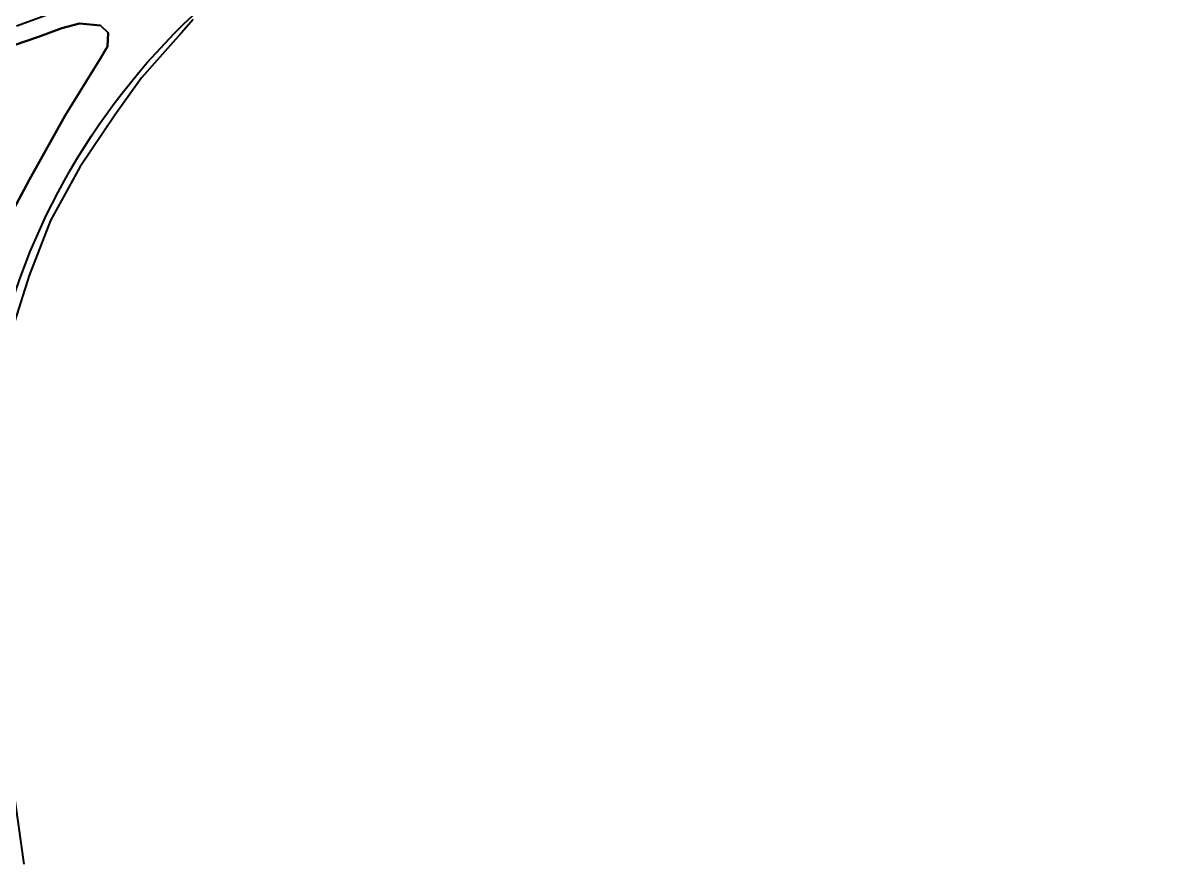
# Model space of a CAD drawing. Header units: metres. Extents: x 428 to 3974, y -4076 to 3914.
# Drawn here: x 1049.524 to 1050.176, y -4052.189 to -4051.712 of the extents above; entities that cross this region are included whole.
import ezdxf

# ---------------------------------------------------------------- set-up
doc = ezdxf.new("R2010")
doc.units = ezdxf.units.M
doc.header["$MEASUREMENT"] = 0
doc.layers.add('C-BLDG', color=253, linetype='Continuous', lineweight=5)
doc.layers.add('C-ROAD-LAND', color=253, linetype='Continuous', lineweight=9)

msp = doc.modelspace()

# ---------------------------------------------------------------- linework, layer by layer
at = {"layer": 'C-BLDG', "lineweight": 40}
msp.add_lwpolyline([(1049.52455, -4052.18876), (1049.50181, -4052.02744, -0.327325), (1049.72834, -4051.63642), (1049.80493, -4051.6024), (1049.98617, -4051.51543, -0.253154), (1050.01499, -4051.51683), (1050.17581, -4051.61419), (1050.15337, -4051.65125)], format="xyb", dxfattribs=at)
at = {"layer": 'C-ROAD-LAND', "lineweight": 40}
msp.add_line((1049.52033, -4051.71359), (1049.53746, -4051.70737), dxfattribs=at)
for points in [[(1049.62039, -4051.71004), (1049.61356, -4051.71776), (1049.60734, -4051.72481), (1049.59116, -4051.74313), (1049.57598, -4051.76428), (1049.55613, -4051.79371), (1049.53957, -4051.82384), (1049.5275, -4051.85519), (1049.51211, -4051.9034)], [(1049.5123, -4051.72674), (1049.53275, -4051.71975), (1049.5459, -4051.71487), (1049.55606, -4051.71219), (1049.56782, -4051.71342), (1049.57216, -4051.7176), (1049.57196, -4051.7252), (1049.56778, -4051.73223), (1049.54781, -4051.76432), (1049.52758, -4051.80075), (1049.5171, -4051.82054)], [(1049.5171, -4051.82054), (1049.52758, -4051.80075), (1049.54781, -4051.76432), (1049.56778, -4051.73223), (1049.57196, -4051.7252), (1049.57216, -4051.7176), (1049.56782, -4051.71342), (1049.55606, -4051.71219), (1049.5459, -4051.71487), (1049.53275, -4051.71975), (1049.5123, -4051.72674)]]:
    msp.add_lwpolyline(points, dxfattribs=at)

doc.saveas('drawing.dxf')
